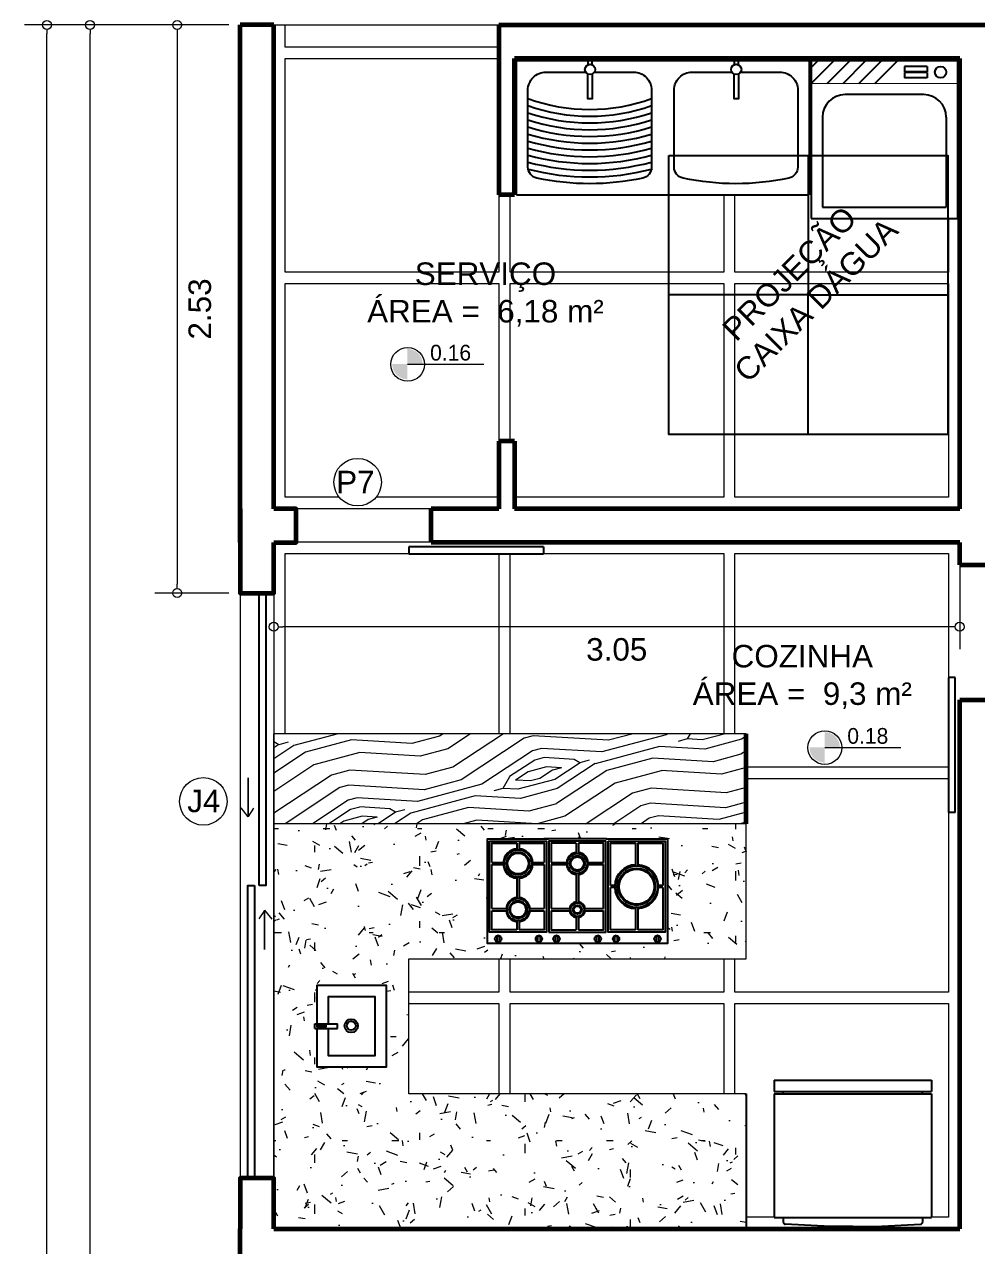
# Model space of a CAD drawing. Header units: millimetres. Extents: x 13 to 97.1, y 11.9 to 71.3.
# Drawn here: x 20.87 to 25.1, y 44.79 to 50.22 of the extents above; entities that cross this region are included whole.
import ezdxf

# ---------------------------------------------------------------- set-up
doc = ezdxf.new("R2010")
doc.units = ezdxf.units.MM
for name, color, linetype, lineweight in [('COTAS', 7, 'Continuous', 13), ('DESNÍVEL', 3, 'Continuous', 15), ('HACHURA', 7, 'Continuous', 13), ('JANELA', 2, 'Continuous', 25), ('PAREDE CORTADA', 6, 'Continuous', 60), ('PEITORIL', 4, 'Continuous', 15), ('PORTAS', 1, 'Continuous', 25), ('TEXTO AMBIENTE', 7, 'Continuous', 30), ('TEXTO TÍTULO', 7, 'Continuous', 40), ('TRAÇO FINO', 7, 'Continuous', 13)]:
    doc.layers.add(name, color=color, linetype=linetype, lineweight=lineweight)
doc.layers.add('MOBILIAS', color=7, linetype='Continuous')
doc.styles.get("Standard").update_dxf_attribs({"font": 'arial.ttf'})
doc.styles.add('STYLUS', font='stylu.ttf')
doc.dimstyles.new('Cota Projetos Arquitetônicos', dxfattribs={"dimtxt": 0.1, "dimasz": 0.04, "dimexe": 0.1, "dimexo": 0.05, "dimgap": 0.05, "dimtad": 4, "dimzin": 4, "dimdsep": 46, "dimtxsty": 'Standard', "dimblk": 'DOTBLANK', "dimcen": 0.09, "dimclrd": 7, "dimclre": 7, "dimclrt": 7, "dimadec": 0, "dimazin": 0, "dimtfac": 1, "dimtmove": 2, "dimatfit": 3, "dimfxl": 1, "dimtolj": 1, "dimtzin": 0, "dimlwd": 13, "dimlwe": 13, "dimarcsym": 0})

# ---------------------------------------------------------------- blocks, each defined once
blk = doc.blocks.new('_DotBlank')
at = {"color": 0, "linetype": 'ByBlock', "lineweight": -2}
blk.add_line((-0.5, 0), (-1, 0), dxfattribs=at)
blk.add_circle((0, 0), 0.5, dxfattribs=at)
blk = doc.blocks.new('*D394')
at = {"layer": 'COTAS', "color": 7, "linetype": 'Continuous', "lineweight": 13, "transparency": 16777216}
for p, q in [((21.8292, 50.2632), (21.8292, 50.7943)), ((28.3413, 50.2632), (28.3413, 50.7943)), ((21.8692, 50.6943), (28.3013, 50.6943))]:
    blk.add_line(p, q, dxfattribs=at)
at = {"layer": 'Defpoints', "color": 0, "transparency": 16777216}
for p in [(28.3413, 50.6943), (21.8292, 50.2132), (28.3413, 50.2132)]:
    blk.add_point(p, dxfattribs=at)
at = {"layer": 'COTAS', "color": 7, "lineweight": 13, "transparency": 16777216, "xscale": 0.04, "yscale": 0.04, "zscale": 0.04, "rotation": 180}
blk.add_blockref('_DotBlank', (21.8292, 50.6943), dxfattribs=at)
at = {"layer": 'COTAS', "color": 7, "lineweight": 13, "transparency": 16777216, "xscale": 0.04, "yscale": 0.04, "zscale": 0.04}
blk.add_blockref('_DotBlank', (28.3413, 50.6943), dxfattribs=at)
at = {"layer": 'COTAS', "color": 7, "transparency": 16777216, "insert": (25.0853, 50.5932), "char_height": 0.1, "attachment_point": 5}
blk.add_mtext('\\A1;6.51', dxfattribs=at)
blk = doc.blocks.new('*D410')
at = {"layer": 'COTAS', "color": 7, "linetype": 'Continuous', "lineweight": 13, "transparency": 16777216}
for p, q in [((21.9792, 47.8632), (21.9792, 47.4383)), ((25.0292, 47.8632), (25.0292, 47.4383)), ((24.9892, 47.5383), (22.0192, 47.5383))]:
    blk.add_line(p, q, dxfattribs=at)
at = {"layer": 'Defpoints', "color": 0, "transparency": 16777216}
for p in [(21.9792, 47.9132), (25.0292, 47.9132), (21.9792, 47.5383)]:
    blk.add_point(p, dxfattribs=at)
at = {"layer": 'COTAS', "color": 7, "lineweight": 13, "transparency": 16777216, "xscale": 0.04, "yscale": 0.04, "zscale": 0.04, "rotation": 180}
blk.add_blockref('_DotBlank', (21.9792, 47.5383), dxfattribs=at)
at = {"layer": 'COTAS', "color": 7, "lineweight": 13, "transparency": 16777216, "xscale": 0.04, "yscale": 0.04, "zscale": 0.04}
blk.add_blockref('_DotBlank', (25.0292, 47.5383), dxfattribs=at)
at = {"layer": 'COTAS', "color": 7, "transparency": 16777216, "insert": (23.5042, 47.4372), "char_height": 0.1, "attachment_point": 5}
blk.add_mtext('\\A1;3.05', dxfattribs=at)
blk = doc.blocks.new('*D321')
at = {"layer": 'Defpoints', "color": 0, "transparency": 16777216}
for p in [(21.8292, 50.2132), (21.5497, 47.6882), (21.8292, 47.6882)]:
    blk.add_point(p, dxfattribs=at)
at = {"layer": 'TEXTO TÍTULO', "color": 7, "linetype": 'Continuous', "lineweight": 13, "transparency": 16777216}
for p, q in [((21.7792, 50.2132), (21.4497, 50.2132)), ((21.5497, 50.1732), (21.5497, 47.7282)), ((21.7792, 47.6882), (21.4497, 47.6882))]:
    blk.add_line(p, q, dxfattribs=at)
at = {"layer": 'TEXTO TÍTULO', "color": 7, "lineweight": 13, "transparency": 16777216, "xscale": 0.04, "yscale": 0.04, "zscale": 0.04}
for p, rotation in [((21.5497, 50.2132), 90), ((21.5497, 47.6882), 270)]:
    blk.add_blockref('_DotBlank', p, dxfattribs=dict(at, rotation=rotation))
at = {"layer": 'TEXTO TÍTULO', "color": 7, "transparency": 16777216, "insert": (21.6507, 48.9507), "char_height": 0.1, "attachment_point": 5, "rotation": 90}
blk.add_mtext('\\A1;2.53', dxfattribs=at)
blk = doc.blocks.new('*D323')
at = {"layer": 'Defpoints', "color": 0, "transparency": 16777216}
for p in [(20.9705, 50.2132), (21.8292, 50.2132), (21.8292, 37.1632)]:
    blk.add_point(p, dxfattribs=at)
at = {"layer": 'TEXTO TÍTULO', "color": 7, "linetype": 'Continuous', "lineweight": 13, "transparency": 16777216}
for p, q in [((21.7792, 50.2132), (20.8705, 50.2132)), ((20.9705, 37.2032), (20.9705, 50.1732)), ((21.7792, 37.1632), (20.8705, 37.1632))]:
    blk.add_line(p, q, dxfattribs=at)
at = {"layer": 'TEXTO TÍTULO', "color": 7, "lineweight": 13, "transparency": 16777216, "xscale": 0.04, "yscale": 0.04, "zscale": 0.04}
for p, rotation in [((20.9705, 50.2132), 90), ((20.9705, 37.1632), 270)]:
    blk.add_blockref('_DotBlank', p, dxfattribs=dict(at, rotation=rotation))
at = {"layer": 'TEXTO TÍTULO', "color": 7, "transparency": 16777216, "insert": (21.0716, 43.6882), "char_height": 0.1, "attachment_point": 5, "rotation": 90}
blk.add_mtext('\\A1;13.05', dxfattribs=at)
blk = doc.blocks.new('*D324')
at = {"layer": 'Defpoints', "color": 0, "transparency": 16777216}
for p in [(21.1621, 50.2132), (21.8292, 50.2132), (21.8292, 37.3132)]:
    blk.add_point(p, dxfattribs=at)
at = {"layer": 'TEXTO TÍTULO', "color": 7, "linetype": 'Continuous', "lineweight": 13, "transparency": 16777216}
for p, q in [((21.7792, 50.2132), (21.0621, 50.2132)), ((21.1621, 37.3532), (21.1621, 50.1732)), ((21.7792, 37.3132), (21.0621, 37.3132))]:
    blk.add_line(p, q, dxfattribs=at)
at = {"layer": 'TEXTO TÍTULO', "color": 7, "lineweight": 13, "transparency": 16777216, "xscale": 0.04, "yscale": 0.04, "zscale": 0.04}
for p, rotation in [((21.1621, 50.2132), 90), ((21.1621, 37.3132), 270)]:
    blk.add_blockref('_DotBlank', p, dxfattribs=dict(at, rotation=rotation))
at = {"layer": 'TEXTO TÍTULO', "color": 7, "transparency": 16777216, "insert": (21.2632, 43.7632), "char_height": 0.1, "attachment_point": 5, "rotation": 90}
blk.add_mtext('\\A1;12.90', dxfattribs=at)

msp = doc.modelspace()

# ---------------------------------------------------------------- hatches: boundary and pattern name
at = {"layer": 'COTAS'}
h = msp.add_hatch(dxfattribs=at)
h.set_pattern_fill('043', color=256, pattern_type=2)
h.set_pattern_definition([(90, (22.2703, 49.2838), (-1, 6e-17), [0.95, -0.05]), (0, (22.2703, 50.2338), (0, 1), [0.95, -0.05]), (270, (23.2203, 50.2338), (1, -2e-16), [0.95, -0.05]), (180, (23.2203, 49.2838), (-1e-16, -1), [0.95, -0.05])])
h.paths.add_polyline_path([(21.749, 49.4016, 1), (21.5376, 49.4016, 1)], flags=17)
h.paths.add_polyline_path([(21.5294, 49.2975), (21.7503, 49.2975), (21.7503, 49.5036), (21.5294, 49.5036)], flags=9)
h = msp.add_hatch(color=256, dxfattribs=at)
h.paths.add_polyline_path([(22.5736, 48.7731), (22.5736, 48.7056), (22.6412, 48.7056, 0.414214)])
h.paths.add_polyline_path([(22.5736, 48.7056), (22.5061, 48.7056, 0.414214), (22.5736, 48.638)])
h = msp.add_hatch(color=256, dxfattribs=at)
h.paths.add_polyline_path([(24.4286, 47.0699), (24.4286, 47.0023), (24.4962, 47.0023, 0.414214)])
h.paths.add_polyline_path([(24.4286, 47.0023), (24.3611, 47.0023, 0.414214), (24.4286, 46.9348)])
at = {"layer": 'HACHURA'}
h = msp.add_hatch(dxfattribs=at)
h.set_pattern_fill('043', color=256, pattern_type=2)
h.set_pattern_definition([(90, (25.0292, 48.1132), (-1, 6e-17), [0.95, -0.05]), (0, (25.0292, 49.0632), (0, 1), [0.95, -0.05]), (270, (25.9792, 49.0632), (1, -2e-16), [0.95, -0.05]), (180, (25.9792, 48.1132), (-1e-16, -1), [0.95, -0.05])])
h.paths.add_polyline_path([(22.9792, 50.2132), (21.9792, 50.2132), (21.9792, 48.0632), (22.0792, 48.0632), (22.6792, 48.0632), (22.9792, 48.0632), (22.9792, 48.3632), (23.0492, 48.3632), (23.0492, 48.0632), (25.0292, 48.0632), (25.0292, 50.0632), (23.0492, 50.0632), (23.0492, 49.4574), (22.9792, 49.4574)])
h.paths.add_polyline_path([(23.0592, 50.0532), (23.3756, 50.0532), (23.3756, 50.0536), (23.3956, 50.0536), (24.0256, 50.0533), (24.0256, 50.0536), (24.0456, 50.0536), (24.3592, 50.0532), (24.3592, 49.4574), (23.0592, 49.4574)], flags=16)
h.paths.add_polyline_path([(22.6495, 48.7044, -1), (22.4993, 48.7044, -1)], flags=16)
h.paths.add_polyline_path([(23.1092, 49.5812), (23.1092, 49.9232, -0.414214), (23.1892, 50.0032), (23.3667, 50.0032, -0.144913), (23.3631, 50.0155, -1), (23.4082, 50.0155, -0.144913), (23.4046, 50.0032), (23.5792, 50.0032, -0.414214), (23.6592, 49.9232), (23.6592, 49.5812, -0.353831), (23.6196, 49.5323, -0.105621), (23.1488, 49.5323, -0.353831)], flags=0)
h.paths.add_polyline_path([(22.4579, 48.1809, -1), (22.2464, 48.1809, -1)], flags=16)
h.paths.add_polyline_path([(23.7592, 49.5812), (23.7592, 49.9232, -0.414214), (23.8392, 50.0032), (24.0167, 50.0032, -0.144913), (24.0131, 50.0155, -1), (24.0582, 50.0155, -0.144913), (24.0546, 50.0032), (24.2292, 50.0032, -0.414214), (24.3092, 49.9232), (24.3092, 49.5812, -0.353831), (24.2696, 49.5323, -0.105621), (23.7988, 49.5323, -0.353831)], flags=0)
h.paths.add_polyline_path([(24.3692, 50.0532), (25.0192, 50.0532), (25.0192, 49.3532), (24.3692, 49.3532)], flags=16)
h.paths.add_polyline_path([(24.4192, 49.8032, -0.414214), (24.5192, 49.9032), (24.8692, 49.9032, -0.414214), (24.9692, 49.8032), (24.9692, 49.4032), (24.4192, 49.4032)], flags=0)
h.paths.add_polyline_path([(24.7839, 49.9782), (24.7839, 50.0022), (24.7839, 50.0282), (24.8839, 50.0282), (24.8839, 50.0042), (24.8839, 49.9782)], flags=0)
h.paths.add_polyline_path([(24.9192, 50.0032, -1), (24.9692, 50.0032, -1)], flags=0)
h.paths.add_polyline_path([(22.6561, 48.7006), (22.9359, 48.7006), (22.9359, 48.8103), (22.6561, 48.8103)], flags=24)
h.paths.add_polyline_path([(22.2383, 48.0769), (22.4592, 48.0769), (22.4592, 48.283), (22.2383, 48.283)], flags=24)
h.paths.add_polyline_path([(22.3703, 48.8092), (23.4726, 48.8092), (23.4726, 49.2071), (22.3703, 49.2071)], flags=24)
h = msp.add_hatch(dxfattribs=at)
h.set_pattern_fill('043', color=256, pattern_type=2)
h.set_pattern_definition([(90, (25.0292, 47.9132), (-1, 6e-17), [0.95, -0.05]), (0, (25.0292, 48.8632), (0, 1), [0.95, -0.05]), (270, (25.9792, 48.8632), (1, -2e-16), [0.95, -0.05]), (180, (25.9792, 47.9132), (-1e-16, -1), [0.95, -0.05])])
h.paths.add_polyline_path([(25.0292, 47.8132), (25.0292, 47.9132), (22.6792, 47.9132), (22.6792, 48.0632), (22.0792, 48.0632), (22.0792, 47.9132), (21.9792, 47.9132), (21.9792, 47.6882), (21.9792, 47.0632), (24.0792, 47.0632), (24.0792, 46.6632), (24.0792, 46.0632), (22.5792, 46.0632), (22.5792, 45.4632), (24.0792, 45.4632), (24.0792, 44.8632), (25.0292, 44.8632), (25.0292, 47.2132)])
h.paths.add_polyline_path([(22.5792, 47.8632), (22.5792, 47.8932), (23.1792, 47.8932), (23.1792, 47.8632)], flags=16)
h.paths.add_polyline_path([(24.5045, 47.0012, -1), (24.3543, 47.0012, -1)], flags=16)
h.paths.add_polyline_path([(24.2042, 45.5232), (24.9042, 45.5232), (24.9042, 45.4732), (24.8642, 45.4732), (24.8642, 45.4632), (24.9042, 45.4632), (24.9042, 44.9132), (24.8642, 44.9132), (24.8642, 44.8927, -0.400344), (24.8547, 44.8827), (24.6542, 44.8732), (24.5542, 44.8732), (24.4542, 44.8732), (24.2537, 44.8827, -0.400344), (24.2442, 44.8927), (24.2442, 44.9132), (24.2042, 44.9132), (24.2042, 45.4632), (24.2442, 45.4632), (24.2442, 45.4732), (24.2042, 45.4732)], flags=16)
h.paths.add_polyline_path([(24.9792, 47.3132), (25.0092, 47.3132), (25.0092, 46.7132), (24.9792, 46.7132)], flags=16)
h.paths.add_polyline_path([(23.3431, 47.3335), (23.665, 47.3335), (23.665, 47.5396), (23.3431, 47.5396)], flags=24)
h.paths.add_polyline_path([(23.818, 47.1095), (24.8426, 47.1095), (24.8426, 47.5075), (23.818, 47.5075)], flags=24)
h.paths.add_polyline_path([(24.5112, 46.9977), (24.7909, 46.9977), (24.7909, 47.107), (24.5112, 47.107)], flags=24)
h = msp.add_hatch(dxfattribs=at)
h.set_pattern_fill('WOODFACE', color=256, scale=0.6, angle=150, pattern_type=2)
h.set_pattern_definition([(150, (-823.60256, -493.61467), (-0.81961524, -0.21961524), [0.03, -0.57]), (240, (-823.9154, -493.67653), (0.21961524, -0.81961524), [0.06, -0.54]), (195, (-823.7815, -493.68457), (-0.3, -0.51961524), [0.04242, -0.12726, 0.04242, -0.08484, 0.297, -0.25458814]), (195, (-823.56158, -493.6037), (-0.3, -0.51961524), [0.042426, -0.084852, 0.042426, -0.67882414]), (195, (-823.77344, -493.55065), (-0.3, -0.51961524), [0.042426, -0.80610214]), (195, (-823.8104, -493.49467), (-0.3, -0.51961524), [0.042426, -0.80610214]), (195, (-823.76246, -493.59163), (-0.3, -0.51961524), [0.042426, -0.80610214]), (195, (-823.7515, -493.6326), (-0.3, -0.51961524), [0.084852, -0.76367614]), (195, (-824.1064, -493.9473), (-0.3, -0.51961524), [0.084852, -0.76367614]), (195, (-823.7145, -493.6886), (-0.3, -0.51961524), [0.169704, -0.67882414]), (195, (-823.70354, -493.72957), (-0.3, -0.51961524), [0.169704, -0.67882414]), (195, (-824.1313, -493.69045), (-0.3, -0.51961524), [0.169704, -0.67882414]), (195, (-823.70756, -493.79653), (-0.3, -0.51961524), [0.1272792, -0.72124894]), (195, (-823.64863, -493.93447), (-0.3, -0.51961524), [0.1272792, -0.72124894]), (195, (-823.6706, -493.8525), (-0.3, -0.51961524), [0.1272792, -0.72124894]), (195, (-824.09835, -493.8134), (-0.3, -0.51961524), [0.21213204, -0.6363961]), (195, (-824.0614, -493.86938), (-0.3, -0.51961524), [0.21213204, -0.6363961]), (195, (-824.03835, -493.70947), (-0.3, -0.51961524), [0.29698485, -0.5515433]), (176.56505, (-823.68452, -493.63663), (-0.51961524, 0.3), [0.06708203, -1.27455875]), (176.56505, (-823.87844, -493.7325), (-0.51961524, 0.3), [0.06708203, -1.27455875]), (176.56505, (-823.82246, -493.69555), (-0.51961524, 0.3), [0.06708203, -1.27455875]), (176.56505, (-823.62854, -493.59967), (-0.51961524, 0.3), [0.13416408, -1.2074767]), (176.56505, (-823.86746, -493.7735), (-0.51961524, 0.3), [0.2012461, -1.14039467]), (176.56505, (-823.8305, -493.82947), (-0.51961524, 0.3), [0.26832816, -1.07331263]), (176.56505, (-823.79354, -493.88545), (-0.51961524, 0.3), [0.26832816, -1.07331263]), (176.56505, (-823.8056, -494.08634), (-0.51961524, 0.3), [0.26832816, -1.07331263]), (176.56505, (-823.7756, -494.03438), (-0.51961524, 0.3), [0.3354102, -1.0062306]), (176.56505, (-823.77158, -493.96742), (-0.51961524, 0.3), [0.3354102, -1.0062306]), (213.43495, (-823.83344, -493.65457), (-0.3, -0.51961524), [0.06708203, -1.27455875]), (213.43495, (-823.7255, -493.6476), (-0.3, -0.51961524), [0.06708203, -1.27455875]), (213.43495, (-823.60256, -493.61467), (-0.3, -0.51961524), [0.13416408, -1.2074767]), (213.43495, (-823.80344, -493.6026), (-0.3, -0.51961524), [0.13416408, -1.2074767]), (213.43495, (-823.5356, -493.61868), (-0.3, -0.51961524), [0.2012461, -1.14039467]), (213.43495, (-823.48363, -493.64868), (-0.3, -0.51961524), [0.26832816, -1.07331263]), (213.43495, (-823.9663, -493.40467), (-0.3, -0.51961524), [0.26832816, -1.07331263]), (213.43495, (-823.81442, -493.56163), (-0.3, -0.51961524), [0.26832816, -1.07331263]), (213.43495, (-823.88835, -493.44967), (-0.3, -0.51961524), [0.3354102, -1.0062306]), (213.43495, (-823.85138, -493.50565), (-0.3, -0.51961524), [0.3354102, -1.0062306])])
h.paths.add_polyline_path([(21.9792, 47.0632), (21.9792, 46.6632), (24.0792, 46.6632), (24.0792, 47.0632)])
h = msp.add_hatch(dxfattribs=at)
h.set_pattern_fill('TEXTURE', color=256, scale=0.6, angle=150, pattern_type=2)
h.set_pattern_definition([(150, (21.80553, 45.7315), (-0.45663, -0.26291), [0.024, -0.402, 0.018, -0.174, 0.036, -0.426]), (160, (21.78125, 45.46146), (-0.42508, -0.41355), [0.042, -0.102, 0.054, -0.318, 0.03, -0.396]), (170, (21.9292, 45.59774), (-0.452155, -0.24927), [0.048, -0.33, 0.042, -0.246, 0.03, -0.192]), (180, (21.79653, 45.7159), (-0.216, -0.462), [0.03, -0.198, 0.024, -0.294, 0.018, -0.39]), (190, (21.87602, 45.5176), (-0.274976, -0.34093), [0.024, -0.264, 0.018, -0.168, 0.048, -0.306]), (200, (21.90608, 45.74966), (-0.09674, -0.48855), [0.012, -0.222, 0.03, -0.366, 0.036, -0.186]), (210, (21.8695, 45.7223), (-0.051415, -0.486946), [0.03, -0.246, 0.012, -0.288, 0.024, -0.222]), (220, (21.96264, 45.75164), (-0.02525, -0.4833), [0.018, -0.114, 0.036, -0.192, 0.024, -0.264]), (230, (21.75966, 45.46007), (0.19653, -0.49387), [0.042, -0.264, 0.018, -0.312, 0.036, -0.294]), (240, (21.8575, 45.7015), (0.34626, -0.45626), [0.036, -0.186, 0.024, -0.366, 0.012, -0.372]), (250, (21.84763, 45.49242), (0.284354, -0.49937), [0.042, -0.234, 0.036, -0.192, 0.042, -0.438]), (260, (22.055, 45.7676), (0.334764, -0.381934), [0.048, -0.156, 0.024, -0.318, 0.036, -0.348]), (270, (22.1593, 45.62425), (0.468, -0.336), [0.03, -0.402, 0.036, -0.186, 0.042, -0.246]), (280, (22.11098, 45.80457), (0.412163, -0.402544), [0.018, -0.132, 0.024, -0.258, 0.048, -0.336]), (290, (22.02686, 45.29887), (0.41629, -0.16135), [0.036, -0.216, 0.042, -0.186, 0.024, -0.252]), (300, (21.8536, 45.99474), (0.475535, 0.00435), [0.024, -0.168, 0.048, -0.372, 0.042, -0.342]), (310, (22.02853, 45.50576), (0.57449, 0.04343), [0.036, -0.252, 0.03, -0.228, 0.024, -0.366]), (320, (22.06935, 45.64847), (0.54263, 0.077286), [0.054, -0.198, 0.036, -0.27, 0.048, -0.264])])
h.paths.add_polyline_path([(22.5792, 46.0632), (24.0792, 46.0632), (24.0792, 46.6632), (21.9792, 46.6632), (21.9792, 44.8632), (24.0792, 44.8632), (24.0792, 45.4632), (22.5792, 45.4632)])
h.paths.add_polyline_path([(22.4792, 45.9451), (22.4792, 45.5813), (22.172, 45.5813), (22.172, 45.7532), (22.162, 45.7532), (22.162, 45.7732), (22.172, 45.7732), (22.172, 45.9451)], flags=16)
h.paths.add_polyline_path([(22.9292, 46.5956), (23.2015, 46.5956), (23.4586, 46.5956), (23.7292, 46.5956), (23.7292, 46.1719), (23.7292, 46.1308), (22.9292, 46.1308), (22.9292, 46.1719)], flags=16)
h.paths.add_polyline_path([(22.9389, 46.5858), (23.1918, 46.5858), (23.1918, 46.1817), (22.9389, 46.1817)], flags=0)
h.paths.add_polyline_path([(22.9487, 46.1915), (22.9487, 46.2764), (22.9487, 46.4812), (22.9487, 46.5761), (23.0605, 46.5761), (23.182, 46.5761), (23.182, 46.491), (23.182, 46.2862), (23.182, 46.1915), (23.0702, 46.1915)], flags=0)
h.paths.add_polyline_path([(22.9722, 46.1609, 0.45619), (22.982, 46.1418, -0.000975), (22.982, 46.1609, 1.001953)], flags=0)
h.paths.add_polyline_path([(22.212, 45.7682), (22.212, 45.7582), (22.172, 45.7582), (22.172, 45.7682)], flags=0)
h.paths.add_polyline_path([(23.1046, 46.2813, -1), (23.0262, 46.2813, -1)], flags=0)
h.paths.add_polyline_path([(23.0997, 46.2813, -1), (23.0311, 46.2813, -1)], flags=0)
h.paths.add_polyline_path([(23.1166, 46.4861, -1), (23.0142, 46.4861, -1)], flags=0)
h.paths.add_polyline_path([(23.1117, 46.4861, -1), (23.019, 46.4861, -1)], flags=0)
h.paths.add_polyline_path([(23.1532, 46.1608, 0.45619), (23.163, 46.1417, -0.000975), (23.163, 46.1608, 1.001953)], flags=0)
h.paths.add_polyline_path([(23.2025, 46.5858), (23.4553, 46.5858), (23.4553, 46.1817), (23.2025, 46.1817)], flags=0)
h.paths.add_polyline_path([(23.2123, 46.1915), (23.2123, 46.2764), (23.2123, 46.4812), (23.2123, 46.5761), (23.3243, 46.5761), (23.4456, 46.5761), (23.4456, 46.491), (23.4456, 46.2862), (23.4456, 46.1915), (23.3341, 46.1915)], flags=0)
h.paths.add_polyline_path([(23.2313, 46.1609, 0.45619), (23.2411, 46.1418, -0.000975), (23.2411, 46.1609, 1.001953)], flags=0)
h.paths.add_polyline_path([(23.363, 46.4861, -1), (23.2947, 46.4861, -1)], flags=0)
h.paths.add_polyline_path([(23.4155, 46.1609, 0.45619), (23.4253, 46.1418, -0.000698), (23.4155, 46.1514, -0.000488), (23.4155, 46.1418, 1.001953), (23.4253, 46.1418, 0.45619), (23.4155, 46.1609, -0.000698), (23.4253, 46.1514, -0.000488), (23.4253, 46.1609, 1.001953)], flags=0)
h.paths.add_polyline_path([(23.4666, 46.5858), (23.7195, 46.5858), (23.7195, 46.1817), (23.4666, 46.1817)], flags=0)
h.paths.add_polyline_path([(23.4764, 46.1915), (23.4764, 46.3789), (23.4764, 46.5761), (23.5881, 46.5761), (23.7097, 46.5761), (23.7097, 46.3886), (23.7097, 46.1915), (23.5979, 46.1915)], flags=0)
h.paths.add_polyline_path([(23.4962, 46.1609, 0.45619), (23.5059, 46.1418, -0.000975), (23.5059, 46.1609, 1.001953)], flags=0)
h.paths.add_polyline_path([(23.6755, 46.3832, -1), (23.5095, 46.3832, -1)], flags=0)
h.paths.add_polyline_path([(23.6706, 46.3832, -1), (23.5144, 46.3832, -1)], flags=0)
h.paths.add_polyline_path([(23.6804, 46.1609, 0.45619), (23.6901, 46.1418, -0.000698), (23.6804, 46.1514, -0.000488), (23.6804, 46.1418, 1.001953), (23.6901, 46.1418, 0.45619), (23.6804, 46.1609, -0.000698), (23.6901, 46.1514, -0.000488), (23.6901, 46.1609, 1.001953)], flags=0)
h = msp.add_hatch(dxfattribs=at)
h.set_pattern_fill('DOTS', color=256, scale=0.1, angle=150)
h.set_pattern_definition([(150, (22.32365, 45.76492), (-0.148116, -0.097794), [0, -0.15875])])
h.paths.add_polyline_path([(21.9792, 46.6632), (21.9792, 44.8632), (24.0792, 44.8632), (24.0792, 45.4632), (22.5792, 45.4632), (22.5792, 46.0632), (24.0792, 46.0632), (24.0792, 46.6632)])
h.paths.add_polyline_path([(22.4792, 45.9451), (22.4792, 45.5813), (22.172, 45.5813), (22.172, 45.7532), (22.162, 45.7532), (22.162, 45.7732), (22.172, 45.7732), (22.172, 45.9451)], flags=16)
h.paths.add_polyline_path([(22.9292, 46.5956), (23.2015, 46.5956), (23.4586, 46.5956), (23.7292, 46.5956), (23.7292, 46.1719), (23.7292, 46.1308), (22.9292, 46.1308), (22.9292, 46.1719)], flags=16)
h.paths.add_polyline_path([(22.9389, 46.5858), (23.1918, 46.5858), (23.1918, 46.1817), (22.9389, 46.1817)], flags=0)
h.paths.add_polyline_path([(22.9487, 46.4812), (22.9487, 46.5761), (23.0605, 46.5761), (23.182, 46.5761), (23.182, 46.491), (23.182, 46.2862), (23.182, 46.1915), (23.0702, 46.1915), (22.9487, 46.1915), (22.9487, 46.2764)], flags=0)
h.paths.add_polyline_path([(22.9722, 46.1609, 0.45619), (22.982, 46.1418, -0.000975), (22.982, 46.1609, 1.001953)], flags=0)
h.paths.add_polyline_path([(23.1166, 46.4861, -1), (23.0142, 46.4861, -1)], flags=0)
h.paths.add_polyline_path([(23.1117, 46.4861, -1), (23.019, 46.4861, -1)], flags=0)
h.paths.add_polyline_path([(23.1046, 46.2813, -1), (23.0262, 46.2813, -1)], flags=0)
h.paths.add_polyline_path([(22.212, 45.7682), (22.212, 45.7582), (22.172, 45.7582), (22.172, 45.7682)], flags=0)
h.paths.add_polyline_path([(23.0997, 46.2813, -1), (23.0311, 46.2813, -1)], flags=0)
h.paths.add_polyline_path([(23.1532, 46.1608, 0.45619), (23.163, 46.1417, -0.000975), (23.163, 46.1608, 1.001953)], flags=0)
h.paths.add_polyline_path([(23.2025, 46.5858), (23.4553, 46.5858), (23.4553, 46.1817), (23.2025, 46.1817)], flags=0)
h.paths.add_polyline_path([(23.2123, 46.4812), (23.2123, 46.5761), (23.3243, 46.5761), (23.4456, 46.5761), (23.4456, 46.491), (23.4456, 46.2862), (23.4456, 46.1915), (23.3341, 46.1915), (23.2123, 46.1915), (23.2123, 46.2764)], flags=0)
h.paths.add_polyline_path([(23.2313, 46.1609, 0.45619), (23.2411, 46.1418, -0.000975), (23.2411, 46.1609, 1.001953)], flags=0)
h.paths.add_polyline_path([(23.363, 46.4861, -1), (23.2947, 46.4861, -1)], flags=0)
h.paths.add_polyline_path([(23.4155, 46.1609, 0.45619), (23.4253, 46.1418, -0.000975), (23.4253, 46.1609, 1.001953)], flags=0)
h.paths.add_polyline_path([(23.4666, 46.5858), (23.7195, 46.5858), (23.7195, 46.1817), (23.4666, 46.1817)], flags=0)
h.paths.add_polyline_path([(23.4764, 46.3789), (23.4764, 46.5761), (23.5881, 46.5761), (23.7097, 46.5761), (23.7097, 46.3886), (23.7097, 46.1915), (23.5979, 46.1915), (23.4764, 46.1915)], flags=0)
h.paths.add_polyline_path([(23.6755, 46.3832, -1), (23.5095, 46.3832, -1)], flags=0)
h.paths.add_polyline_path([(23.6706, 46.3832, -1), (23.5144, 46.3832, -1)], flags=0)
h.paths.add_polyline_path([(23.4962, 46.1609, 0.45619), (23.5059, 46.1418, -0.000975), (23.5059, 46.1609, 1.001953)], flags=0)
h.paths.add_polyline_path([(23.6804, 46.1609, 0.45619), (23.6901, 46.1418, -0.000698), (23.6804, 46.1514, -0.000488), (23.6804, 46.1418, 1.001953), (23.6901, 46.1418, 0.45619), (23.6804, 46.1609, -0.000698), (23.6901, 46.1514, -0.000488), (23.6901, 46.1609, 1.001953)], flags=0)

# ---------------------------------------------------------------- linework, layer by layer
for points in [[(23.7359, 49.6332), (24.9759, 49.6332), (24.9759, 48.3932), (23.7359, 48.3932)], [(23.7359, 49.6332), (24.3559, 49.6332), (24.3559, 49.0132), (23.7359, 49.0132)], [(24.9759, 48.3932), (24.3559, 48.3932), (24.3559, 49.0132), (24.9759, 49.0132)]]:
    msp.add_lwpolyline(points, close=True)
at = {"layer": 'COTAS', "ltscale": 0.06}
for p, q in [((22.5745, 48.7053), (22.9128, 48.7053)), ((24.4295, 47.0021), (24.7678, 47.0021))]:
    msp.add_line(p, q, dxfattribs=at)
for centre in [(22.5744, 48.7044), (24.4294, 47.0012)]:
    msp.add_circle(centre, 0.0751, dxfattribs=at)
at = {"layer": 'COTAS'}
for centre in [(22.3522, 48.1809), (21.6661, 46.7623)]:
    msp.add_circle(centre, 0.1057, dxfattribs=at)
at = {"layer": 'DESNÍVEL'}
for p, q in [((21.9792, 50.2132), (22.9792, 50.2132)), ((22.6792, 48.0632), (22.0792, 48.0632))]:
    msp.add_line(p, q, dxfattribs=at)
at = {"layer": 'JANELA'}
for points in [[(21.9142, 46.3882), (21.9142, 47.6882), (21.9442, 47.6882), (21.9442, 46.3882)], [(21.8942, 46.3882), (21.8942, 45.0882), (21.8642, 45.0882), (21.8642, 46.3882)]]:
    msp.add_lwpolyline(points, close=True, dxfattribs=at)
at = {"layer": 'MOBILIAS'}
for p, q in [((24.3592, 50.0532), (23.0592, 50.0532)), ((23.0592, 49.4574), (23.0592, 50.0532)), ((24.3592, 50.0532), (24.3592, 49.4574)), ((25.0192, 50.0532), (24.3692, 50.0532)), ((24.3692, 50.0532), (24.3692, 49.3532)), ((24.3692, 49.9532), (24.4692, 50.0532)), ((24.3692, 50.0239), (24.3985, 50.0532)), ((24.4399, 49.9532), (24.5399, 50.0532)), ((24.5106, 49.9532), (24.6106, 50.0532)), ((24.5813, 49.9532), (24.6813, 50.0532)), ((24.652, 49.9532), (24.752, 50.0532)), ((25.0192, 50.0532), (25.0192, 49.3532)), ((24.8839, 50.0282), (24.7839, 50.0282)), ((24.7839, 50.0282), (24.7839, 50.0042)), ((24.8839, 50.0042), (24.7839, 50.0042)), ((24.8839, 50.0022), (24.7839, 50.0022)), ((24.7839, 50.0022), (24.7839, 49.9782)), ((24.8839, 50.0282), (24.8839, 50.0042)), ((24.8839, 50.0022), (24.8839, 49.9782)), ((24.8839, 49.9782), (24.7839, 49.9782)), ((24.8692, 49.9032), (24.5192, 49.9032)), ((24.4192, 49.8032), (24.4192, 49.4032)), ((24.9692, 49.8032), (24.9692, 49.4032)), ((23.0592, 49.4574), (24.3592, 49.4574)), ((24.4192, 49.4032), (24.9692, 49.4032)), ((24.3692, 49.3532), (25.0192, 49.3532)), ((23.0605, 46.5761), (23.0605, 46.5469)), ((23.0703, 46.5761), (23.0703, 46.5469)), ((23.0703, 46.5761), (23.0703, 46.5469)), ((23.3243, 46.5761), (23.3243, 46.5298)), ((23.3341, 46.5761), (23.3341, 46.5297)), ((23.5881, 46.5761), (23.5881, 46.4758)), ((23.5979, 46.5761), (23.5979, 46.4758)), ((22.9487, 46.491), (23.0046, 46.491)), ((22.9487, 46.4812), (23.0046, 46.4812)), ((23.1262, 46.491), (23.182, 46.491)), ((23.1262, 46.4812), (23.182, 46.4812)), ((23.2123, 46.491), (23.2852, 46.491)), ((23.2123, 46.4812), (23.2852, 46.4812)), ((23.3725, 46.491), (23.4456, 46.491)), ((23.3725, 46.4812), (23.4456, 46.4812)), ((23.0605, 46.4253), (23.0605, 46.33)), ((23.0702, 46.4253), (23.0702, 46.33)), ((23.0702, 46.4253), (23.0702, 46.33)), ((23.3243, 46.4424), (23.3243, 46.3111)), ((23.3341, 46.4425), (23.3341, 46.3111)), ((23.4999, 46.3886), (23.4764, 46.3886)), ((23.4999, 46.3789), (23.4764, 46.3789)), ((23.7097, 46.3886), (23.6851, 46.3886)), ((23.7097, 46.3789), (23.6852, 46.3789)), ((22.9487, 46.2862), (23.0167, 46.2862)), ((22.9487, 46.2764), (23.0167, 46.2764)), ((23.1141, 46.2862), (23.182, 46.2862)), ((23.1141, 46.2764), (23.182, 46.2764)), ((23.2123, 46.2862), (23.2993, 46.2862)), ((23.2123, 46.2764), (23.2993, 46.2764)), ((23.3243, 46.2515), (23.3243, 46.1914)), ((23.3341, 46.2515), (23.3341, 46.1914)), ((23.359, 46.2862), (23.4456, 46.2862)), ((23.359, 46.2764), (23.4456, 46.2764)), ((23.5881, 46.2906), (23.5881, 46.1914)), ((23.5979, 46.2906), (23.5979, 46.1914)), ((23.0605, 46.2326), (23.0605, 46.1915)), ((23.0702, 46.2326), (23.0702, 46.1915)), ((23.0702, 46.2326), (23.0702, 46.1915)), ((22.162, 45.7732), (22.262, 45.7732)), ((22.162, 45.7532), (22.162, 45.7732)), ((22.162, 45.7532), (22.262, 45.7532)), ((22.172, 45.7682), (22.212, 45.7682)), ((22.172, 45.7582), (22.172, 45.7682)), ((22.172, 45.7582), (22.212, 45.7582)), ((22.212, 45.7582), (22.212, 45.7682)), ((22.262, 45.7532), (22.262, 45.7732)), ((24.2042, 45.5232), (24.9042, 45.5232)), ((24.2042, 45.5232), (24.2042, 45.4732)), ((24.9042, 45.5232), (24.9042, 45.4729)), ((24.0792, 45.4632), (24.0792, 44.8632)), ((24.2042, 45.4732), (24.9042, 45.4732)), ((24.2042, 45.4632), (24.2042, 44.9132)), ((24.2042, 45.4632), (24.9042, 45.4632)), ((24.2442, 45.4632), (24.2442, 45.4732)), ((24.8642, 45.4632), (24.8642, 45.4732)), ((24.9042, 45.4632), (24.9042, 44.9132)), ((24.2042, 44.9132), (24.9042, 44.9132)), ((24.2442, 44.9132), (24.2442, 44.8927)), ((24.8642, 44.9132), (24.8642, 44.8927)), ((24.4542, 44.8732), (24.2537, 44.8827)), ((24.5542, 44.8732), (24.4542, 44.8732)), ((24.5542, 44.8732), (24.6542, 44.8732)), ((24.6542, 44.8732), (24.8547, 44.8827))]:
    msp.add_line(p, q, dxfattribs=at)
for points in [[(23.3956, 50.0357), (23.3956, 50.0536), (23.3756, 50.0536), (23.3756, 50.0357)], [(24.0456, 50.0357), (24.0456, 50.0536), (24.0256, 50.0536), (24.0256, 50.0357)], [(23.3956, 49.9952), (23.3956, 49.8846), (23.3756, 49.8846), (23.3756, 49.9952)], [(24.0456, 49.9952), (24.0456, 49.8846), (24.0256, 49.8846), (24.0256, 49.9952)], [(22.9292, 46.1719), (22.9292, 46.5956), (23.2015, 46.5956)], [(22.9487, 46.491), (22.9487, 46.5761), (23.0605, 46.5761)], [(23.0703, 46.5761), (23.182, 46.5761), (23.182, 46.491)], [(23.4586, 46.5956), (23.1796, 46.5956)], [(23.3243, 46.5761), (23.2123, 46.5761), (23.2123, 46.491)], [(23.4456, 46.491), (23.4456, 46.5761), (23.3341, 46.5761)], [(23.4569, 46.5956), (23.7292, 46.5956), (23.7292, 46.1719)], [(23.4764, 46.3886), (23.4764, 46.5761), (23.5881, 46.5761)], [(23.5979, 46.5761), (23.7097, 46.5761), (23.7097, 46.3886)], [(22.9487, 46.2862), (22.9487, 46.4812)], [(23.182, 46.4812), (23.182, 46.2862)], [(23.2123, 46.4812), (23.2123, 46.2862)], [(23.4456, 46.2862), (23.4456, 46.4812)], [(23.5881, 46.1915), (23.4764, 46.1915), (23.4764, 46.3789)], [(23.7097, 46.3789), (23.7097, 46.1915), (23.5979, 46.1915)], [(23.0605, 46.1915), (22.9487, 46.1915), (22.9487, 46.2764)], [(23.182, 46.2764), (23.182, 46.1915), (23.0702, 46.1915)], [(23.2123, 46.2764), (23.2123, 46.1915), (23.3243, 46.1915)], [(23.3341, 46.1915), (23.4456, 46.1915), (23.4456, 46.2764)], [(23.7292, 46.1719), (23.7292, 46.1308), (22.9292, 46.1308), (22.9292, 46.1719)], [(22.172, 45.7732), (22.172, 45.9451), (22.4792, 45.9451), (22.4792, 45.5813), (22.172, 45.5813), (22.172, 45.7532)], [(22.222, 45.7732), (22.222, 45.8951), (22.4292, 45.8951), (22.4292, 45.6313), (22.222, 45.6313), (22.222, 45.7532)]]:
    msp.add_lwpolyline(points, dxfattribs=at)
for points in [[(23.4046, 50.0032), (23.5792, 50.0032, -0.414214), (23.6592, 49.9232), (23.6592, 49.5812, -0.353831), (23.6196, 49.5323, -0.105621), (23.1488, 49.5323, -0.353831), (23.1092, 49.5812), (23.1092, 49.9232, -0.414214), (23.1892, 50.0032), (23.3667, 50.0032)], [(24.0546, 50.0032), (24.2292, 50.0032, -0.414214), (24.3092, 49.9232), (24.3092, 49.5812, -0.353831), (24.2696, 49.5323, -0.105621), (23.7988, 49.5323, -0.353831), (23.7592, 49.5812), (23.7592, 49.9232, -0.414214), (23.8392, 50.0032), (24.0167, 50.0032)]]:
    msp.add_lwpolyline(points, format="xyb", dxfattribs=at)
at = {"layer": 'MOBILIAS', "const_width": 0.005}
msp.add_lwpolyline([(24.3692, 49.9532), (25.0192, 49.9532)], dxfattribs=at)
at = {"layer": 'MOBILIAS'}
for points in [[(22.9389, 46.5858), (23.1918, 46.5858), (23.1918, 46.1817), (22.9389, 46.1817)], [(23.2025, 46.1817), (23.4553, 46.1817), (23.4553, 46.5858), (23.2025, 46.5858)], [(23.4666, 46.5858), (23.7195, 46.5858), (23.7195, 46.1817), (23.4666, 46.1817)]]:
    msp.add_lwpolyline(points, close=True, dxfattribs=at)
for centre, radius in [((23.3856, 50.0155), 0.0226), ((24.0356, 50.0155), 0.0226), ((24.9442, 50.0032), 0.025), ((23.0654, 46.4861), 0.061), ((23.0654, 46.4861), 0.0512), ((23.0654, 46.4861), 0.0463), ((23.3288, 46.4861), 0.0439), ((23.3288, 46.4861), 0.0342), ((23.3288, 46.4861), 0.0291), ((23.5925, 46.3832), 0.0927), ((23.5925, 46.3832), 0.083), ((23.5925, 46.3832), 0.0781), ((23.0654, 46.2813), 0.049), ((23.0654, 46.2813), 0.0392), ((23.0654, 46.2813), 0.0343), ((23.3291, 46.2813), 0.0302), ((23.3291, 46.2813), 0.0205), ((23.3291, 46.2813), 0.0156), ((22.9771, 46.1514), 0.0144), ((23.1581, 46.1513), 0.0144), ((23.2362, 46.1514), 0.0144), ((23.4204, 46.1514), 0.0144), ((23.501, 46.1514), 0.0144), ((23.6853, 46.1514), 0.0144), ((22.3236, 45.7649), 0.03), ((22.3236, 45.7649), 0.02)]:
    msp.add_circle(centre, radius, dxfattribs=at)
for centre, radius, start, end in [((23.3842, 50.6344), 0.797, 249.8158, 290.1842), ((24.5192, 49.8032), 0.1, 90, 180), ((24.8692, 49.8032), 0.1, 0, 90), ((23.3842, 50.6344), 0.827, 250.578, 289.422), ((23.3842, 50.6344), 0.857, 251.2837, 288.7163), ((23.3842, 50.6344), 0.887, 251.9389, 288.0611), ((23.3842, 50.6344), 0.917, 252.5491, 287.4509), ((23.3842, 50.6344), 0.947, 253.1188, 286.8812), ((23.3842, 50.6344), 0.977, 253.652, 286.348), ((23.3842, 50.6344), 1.007, 254.152, 285.848), ((23.3842, 50.6344), 1.037, 254.622, 285.378), ((23.3842, 50.6344), 1.067, 255.0646, 284.9354), ((23.3842, 50.6344), 1.097, 255.5257, 284.4743), ((23.0654, 46.4861), 0.0659, 94.2512, 175.7497), ((23.0654, 46.4861), 0.0659, 4.2503, 85.7507), ((23.3288, 46.4861), 0.0488, 95.3191, 174.262), ((23.3288, 46.4861), 0.0488, 5.738, 83.8427), ((23.0654, 46.4861), 0.0659, 184.2502, 265.7437), ((23.0654, 46.4861), 0.0659, 274.2442, 355.7498), ((23.3288, 46.4861), 0.0488, 185.738, 264.6758), ((23.3288, 46.4861), 0.0488, 276.1522, 354.262), ((23.5925, 46.3832), 0.0976, 92.5732, 176.825), ((23.5925, 46.3832), 0.0976, 3.1865, 86.8412), ((23.5925, 46.3832), 0.0976, 182.557, 267.4217), ((23.5925, 46.3832), 0.0976, 273.1537, 357.4546), ((23.0654, 46.2813), 0.0538, 95.213, 174.7986), ((23.0654, 46.2813), 0.0538, 5.2014, 84.8101), ((23.3291, 46.2813), 0.0351, 97.9275, 172.0104), ((23.3291, 46.2813), 0.0351, 7.9896, 81.9485), ((23.0654, 46.2813), 0.0538, 185.2014, 264.7819), ((23.0654, 46.2813), 0.0538, 275.1847, 354.7986), ((23.3291, 46.2813), 0.0351, 187.9894, 262.0673), ((23.3291, 46.2813), 0.0351, 278.0464, 352.0106), ((22.9771, 46.1609), 0.00488, 359.8882, 180.1118), ((18.0915, 46.1514), 4.8807, 359.8882, 0.1118), ((22.9771, 46.1418), 0.00488, 179.8882, 0.1118), ((27.8626, 46.1514), 4.8807, 179.8882, 180.1118), ((23.1581, 46.1608), 0.00488, 359.8882, 180.1118), ((18.2726, 46.1513), 4.8807, 359.8882, 0.1118), ((23.1581, 46.1417), 0.00488, 179.8882, 0.1118), ((28.0437, 46.1513), 4.8807, 179.8882, 180.1118), ((23.2362, 46.1609), 0.00488, 359.8882, 180.1118), ((18.3506, 46.1514), 4.8807, 359.8882, 0.1118), ((23.2362, 46.1418), 0.00488, 179.8882, 0.1118), ((28.1217, 46.1514), 4.8807, 179.8882, 180.1118), ((23.4204, 46.1609), 0.00488, 359.8882, 180.1118), ((18.5349, 46.1514), 4.8807, 359.8882, 0.1118), ((23.4204, 46.1418), 0.00488, 179.8882, 0.1118), ((28.3059, 46.1514), 4.8807, 179.8882, 180.1118), ((23.501, 46.1609), 0.00488, 359.8882, 180.1118), ((18.6155, 46.1514), 4.8807, 359.8882, 0.1118), ((23.501, 46.1418), 0.00488, 179.8882, 0.1118), ((28.3866, 46.1514), 4.8807, 179.8882, 180.1118), ((23.6853, 46.1609), 0.00488, 359.8882, 180.1118), ((18.7997, 46.1514), 4.8807, 359.8882, 0.1118), ((23.6853, 46.1418), 0.00488, 179.8882, 0.1118), ((28.5708, 46.1514), 4.8807, 179.8882, 180.1118), ((24.2542, 44.8927), 0.01, 180, 267.2737), ((24.8542, 44.8927), 0.01, 272.7263, 360)]:
    msp.add_arc(centre, radius, start, end, dxfattribs=at)
at = {"layer": 'PAREDE CORTADA'}
for p, q in [((21.8292, 47.9132), (21.8292, 50.2132)), ((21.9792, 50.2132), (21.8292, 50.2132)), ((21.9792, 48.0632), (21.9792, 50.2132)), ((22.9792, 50.2132), (25.2792, 50.2132)), ((22.9792, 50.2132), (22.9792, 49.4574)), ((25.0292, 50.0632), (23.0492, 50.0632)), ((23.0492, 49.4574), (23.0492, 50.0632)), ((25.0292, 48.0632), (25.0292, 50.0632)), ((23.0492, 49.4574), (22.9792, 49.4574)), ((22.9792, 48.3632), (22.9792, 48.0632)), ((23.0492, 48.3632), (22.9792, 48.3632)), ((23.0492, 48.3632), (23.0492, 48.0632)), ((22.9792, 48.0632), (22.6792, 48.0632)), ((22.6792, 47.9132), (22.6792, 48.0632)), ((25.0292, 48.0632), (23.0492, 48.0632)), ((25.0292, 47.9132), (22.6792, 47.9132)), ((25.0292, 47.8132), (25.0292, 47.9132)), ((25.0292, 47.8132), (25.1792, 47.8132)), ((25.0292, 44.8632), (25.0292, 47.2132)), ((25.0292, 47.2132), (25.1792, 47.2132)), ((24.0792, 46.6632), (24.0792, 47.0632)), ((21.8292, 44.6132), (21.8292, 44.8632)), ((21.9792, 44.8632), (25.0292, 44.8632))]:
    msp.add_line(p, q, dxfattribs=at)
for points in [[(21.8292, 48.0632), (21.8292, 47.6882), (21.9792, 47.6882), (21.9792, 47.9132)], [(21.9792, 47.9132), (22.0792, 47.9132), (22.0792, 48.0632), (21.9792, 48.0632)], [(21.9792, 44.8632), (21.9792, 45.0882), (21.8292, 45.0882), (21.8292, 44.8632)]]:
    msp.add_lwpolyline(points, dxfattribs=at)
at = {"layer": 'PEITORIL'}
for p, q in [((21.8292, 47.6882), (21.8292, 45.0882)), ((21.9792, 47.6882), (21.9792, 45.0882))]:
    msp.add_line(p, q, dxfattribs=at)
at = {"layer": 'PORTAS'}
for p, q in [((23.1792, 47.8932), (22.5792, 47.8932)), ((22.5792, 47.8932), (22.5792, 47.8632)), ((23.1792, 47.8932), (23.1792, 47.8632)), ((22.5792, 47.8632), (23.1792, 47.8632)), ((25.0092, 47.3132), (24.9792, 47.3132)), ((24.9792, 47.3132), (24.9792, 46.7132)), ((25.0092, 46.7132), (25.0092, 47.3132)), ((25.0092, 46.7132), (24.9792, 46.7132))]:
    msp.add_line(p, q, dxfattribs=at)
at = {"layer": 'TRAÇO FINO'}
for p, q in [((21.9792, 44.8632), (21.9792, 47.0632)), ((24.0792, 47.0632), (21.9792, 47.0632)), ((24.0792, 46.6632), (24.0792, 47.0632)), ((24.0792, 46.6632), (21.9792, 46.6632)), ((24.0792, 46.0632), (24.0792, 46.6632)), ((22.5792, 45.4632), (22.5792, 46.0632)), ((22.5792, 46.0632), (24.0792, 46.0632)), ((24.0792, 45.4632), (22.5792, 45.4632)), ((24.0792, 44.8632), (21.9792, 44.8632))]:
    msp.add_line(p, q, dxfattribs=at)
at = {"layer": 'TRAÇO FINO', "ltscale": 0.06}
for p, q in [((21.866, 46.6957), (21.866, 46.8677)), ((21.866, 46.8677), (21.866, 46.694)), ((21.866, 46.694), (21.8337, 46.7332)), ((21.8666, 46.6948), (21.8911, 46.7321)), ((21.938, 46.2775), (21.9135, 46.2402)), ((21.9386, 46.1046), (21.9386, 46.2783)), ((21.9386, 46.2783), (21.9709, 46.2392)), ((21.9386, 46.2766), (21.9386, 46.1046))]:
    msp.add_line(p, q, dxfattribs=at)

# ---------------------------------------------------------------- texts
at = {"layer": 'COTAS', "style": 'STYLUS'}
for s, p in [('0.16', (22.6744, 48.7215)), ('0.18', (24.5294, 47.0183))]:
    msp.add_text(s, height=0.07, dxfattribs=at).set_placement(p)
at = {"layer": 'COTAS', "char_height": 0.1, "attachment_point": 9}
for s, insert in [('P7', (22.4278, 48.1315)), ('J4', (21.7418, 46.7129))]:
    msp.add_mtext_dynamic_manual_height_columns(s, width=0.218613, gutter_width=0.75, heights=[0], dxfattribs=dict(at, insert=insert))
at = {"layer": 'TEXTO AMBIENTE', "insert": (23.7782, 48.6858), "char_height": 0.1, "attachment_point": 1, "rotation": 45}
msp.add_mtext_dynamic_manual_height_columns('\\pxqc;PROJEÇÃO\\PCAIXA DÁGUA', width=1.295641, gutter_width=12.5, heights=[0.398], dxfattribs=at)
at = {"layer": 'TEXTO AMBIENTE', "char_height": 0.1, "attachment_point": 1}
for s, width, heights, insert in [('\\pxqc;SERVIÇO\\PÁREA =  6,18 m²', 1.295641, [0.398], (22.2726, 49.1575)), ('\\pxqc;COZINHA\\PÁREA =  9,3 m²', 2.249148, [0], (23.2047, 47.4578))]:
    msp.add_mtext_dynamic_manual_height_columns(s, width=width, gutter_width=12.5, heights=heights, dxfattribs=dict(at, insert=insert))

# ---------------------------------------------------------------- dimensions: what is measured, and where the dimension line sits
at = {"layer": 'COTAS'}
for base, p1, p2, picture, middle in [((28.3413, 50.6943), (21.8292, 50.2132), (28.3413, 50.2132), '*D394', (25.0853, 50.5932)), ((21.9792, 47.5383), (25.0292, 47.9132), (21.9792, 47.9132), '*D410', (23.5042, 47.4372))]:
    dim = msp.add_linear_dim(base=base, p1=p1, p2=p2, dimstyle='Cota Projetos Arquitetônicos', dxfattribs=at)
    dim.commit()
    dim.dimension.update_dxf_attribs({"geometry": picture, "text_midpoint": middle})
at = {"layer": 'TEXTO TÍTULO'}
for base, p1, p2, picture, middle in [((20.9705, 50.2132), (21.8292, 37.1632), (21.8292, 50.2132), '*D323', (21.0716, 43.6882)), ((21.1621, 50.2132), (21.8292, 37.3132), (21.8292, 50.2132), '*D324', (21.2632, 43.7632)), ((21.5496547098, 47.6881795311), (21.8291988241, 50.213179532), (21.8291988241, 47.6881795311), '*D321', (21.6507461149, 48.9506795315))]:
    dim = msp.add_linear_dim(base=base, p1=p1, p2=p2, angle=90, dimstyle='Cota Projetos Arquitetônicos', dxfattribs=at)
    dim.commit()
    dim.dimension.update_dxf_attribs({"geometry": picture, "text_midpoint": middle})

doc.saveas('drawing.dxf')
